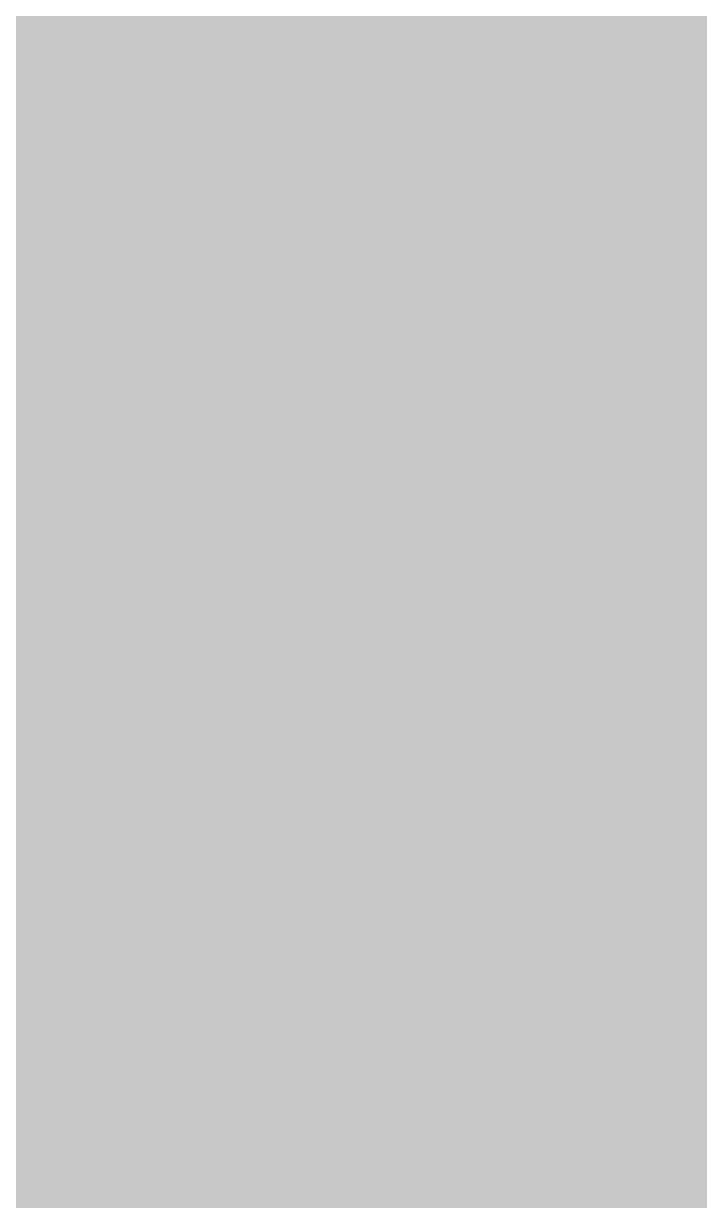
# Model space of a CAD drawing. Header units: inches. Extents: x 22 to 371, y 55 to 284.
# Drawn here: x 106.7345 to 106.8129, y 120.0096 to 120.1463 of the extents above; entities that cross this region are included whole.
import ezdxf

# ---------------------------------------------------------------- set-up
doc = ezdxf.new("R2010")
doc.units = ezdxf.units.IN
doc.layers.add('Bottom Layer', color=5, linetype='Continuous')

msp = doc.modelspace()

# ---------------------------------------------------------------- hatches: boundary and pattern name
at = {"layer": 'Bottom Layer'}
msp.add_hatch(color=5, dxfattribs=at).paths.add_polyline_path([(103.74608, 138.33028), (103.66199, 138.12728), (103.64259, 138.12728), (103.49393, 138.09771), (103.3679, 138.0135), (103.3644, 138.01), (103.2106, 138.01), (103.00698, 137.92566), (102.85114, 137.76981), (102.7668, 137.5662), (102.7668, 137.3458), (102.85114, 137.14218), (102.92661, 137.06672), (102.98427, 136.9341), (102.92661, 136.80148), (102.85114, 136.72601), (102.7668, 136.5224), (102.7668, 136.302), (102.85114, 136.09838), (103.00698, 135.94254), (103.2106, 135.8582), (103.431, 135.8582), (103.63461, 135.94254), (103.79046, 136.09838), (103.8748, 136.302), (103.8748, 136.41683), (104.08424, 136.62627), (113.59856, 136.62627), (113.6444, 136.58043), (113.6444, 136.4656), (113.72874, 136.26199), (113.88459, 136.10614), (114.0882, 136.0218), (114.3086, 136.0218), (114.51221, 136.10614), (114.66806, 136.26199), (114.7524, 136.4656), (114.7524, 136.686), (114.66806, 136.88961), (114.51221, 137.04546), (114.50742, 137.04744), (114.50742, 137.26717), (114.51221, 137.26916), (114.66806, 137.425), (114.7524, 137.62862), (114.7524, 137.84901), (114.74534, 137.86605), (114.88098, 138.06905), (115.65547, 138.06905), (115.70176, 138.01364), (115.76685, 137.86605), (115.7018, 137.70901), (115.7018, 137.48862), (115.78614, 137.285), (115.89968, 137.17146), (115.92526, 137.04921), (115.89968, 136.92695), (115.78614, 136.81341), (115.7018, 136.6098), (115.7018, 136.3894), (115.78614, 136.18579), (115.94199, 136.02994), (115.97104, 136.0179), (115.93066, 135.8149), (105.02118, 135.8149), (104.87252, 135.78533), (104.74649, 135.70113), (102.90284, 133.85747), (102.81863, 133.73144), (102.78906, 133.58279), (102.78906, 133.50144), (102.58606, 133.42351), (102.48531, 133.52426), (102.2817, 133.6086), (102.0613, 133.6086), (101.85769, 133.52426), (101.70184, 133.36841), (101.6175, 133.1648), (101.6175, 132.9444), (101.70184, 132.74078), (101.85769, 132.58494), (102.0613, 132.5006), (102.2817, 132.5006), (102.48531, 132.58494), (102.58606, 132.68568), (102.78906, 132.60776), (102.78906, 129.38979), (102.70786, 129.3086), (102.62352, 129.10498), (102.62352, 128.88459), (102.70786, 128.68097), (102.86371, 128.52513), (103.06732, 128.44078), (103.28772, 128.44078), (103.49134, 128.52513), (103.55691, 128.5907), (103.75991, 128.50661), (103.75991, 127.98223), (103.78948, 127.83357), (103.87369, 127.70754), (104.7544, 126.82683), (104.7544, 126.712), (104.83874, 126.50839), (104.96952, 126.37761), (104.97105, 126.24145), (104.95179, 126.15054), (104.8882, 126.1242), (104.73236, 125.96836), (104.64802, 125.76474), (104.64802, 125.54434), (104.73236, 125.34073), (104.8882, 125.18488), (105.09181, 125.10054), (105.17117, 124.89754), (104.55103, 124.2774), (104.4362, 124.2774), (104.23259, 124.19306), (104.07674, 124.03721), (103.9924, 123.8336), (103.9924, 123.6132), (104.07674, 123.40959), (104.23259, 123.25374), (104.4362, 123.1694), (104.6566, 123.1694), (104.86021, 123.25374), (105.01606, 123.40959), (105.1004, 123.6132), (105.14207, 123.64566), (105.36373, 123.58778), (105.36396, 123.58723), (105.51981, 123.43139), (105.72342, 123.34705), (105.87303, 123.34705), (105.958, 123.18898), (105.97138, 123.15547), (105.88906, 122.95672), (105.88906, 122.73632), (105.9734, 122.53271), (106.12924, 122.37686), (106.33286, 122.29252), (106.55326, 122.29252), (106.75687, 122.37686), (106.91272, 122.53271), (106.99706, 122.73632), (106.99706, 122.85115), (108.50154, 124.35563), (108.70453, 124.27154), (108.70453, 120.1674), (108.73411, 120.01874), (108.81831, 119.89271), (110.317, 118.39403), (110.317, 118.2792), (110.40134, 118.07559), (110.40481, 118.07212), (110.32072, 117.86912), (109.61788, 117.86912), (109.53379, 118.07212), (109.53726, 118.07559), (109.6216, 118.2792), (109.6216, 118.4996), (109.53726, 118.70321), (109.38141, 118.85906), (109.1778, 118.9434), (108.9574, 118.9434), (108.75379, 118.85906), (108.67259, 118.77787), (103.08351, 118.77787), (97.21409, 124.64729), (97.21409, 133.58123), (97.41709, 133.66532), (97.8202, 133.2622), (97.8202, 133.14738), (97.90454, 132.94376), (98.06039, 132.78792), (98.264, 132.70358), (98.4844, 132.70358), (98.66262, 132.7774), (98.77324, 132.73538), (98.86562, 132.67844), (98.86562, 125.38217), (98.89519, 125.23351), (98.9794, 125.10749), (102.72802, 121.35887), (102.72802, 121.24404), (102.81236, 121.04043), (102.9682, 120.88458), (103.17182, 120.80024), (103.39222, 120.80024), (103.59583, 120.88458), (103.75168, 121.04043), (103.83602, 121.24404), (103.83602, 121.46444), (103.75168, 121.66805), (103.59583, 121.8239), (103.51196, 121.85864), (103.50576, 121.90906), (103.53215, 122.07), (103.69181, 122.13614), (103.84766, 122.29199), (103.932, 122.4956), (103.932, 122.716), (103.84766, 122.91961), (103.69181, 123.07546), (103.4882, 123.1598), (103.37337, 123.1598), (100.22675, 126.30642), (100.22675, 141.56252), (100.42975, 141.6466)])

doc.saveas('drawing.dxf')
